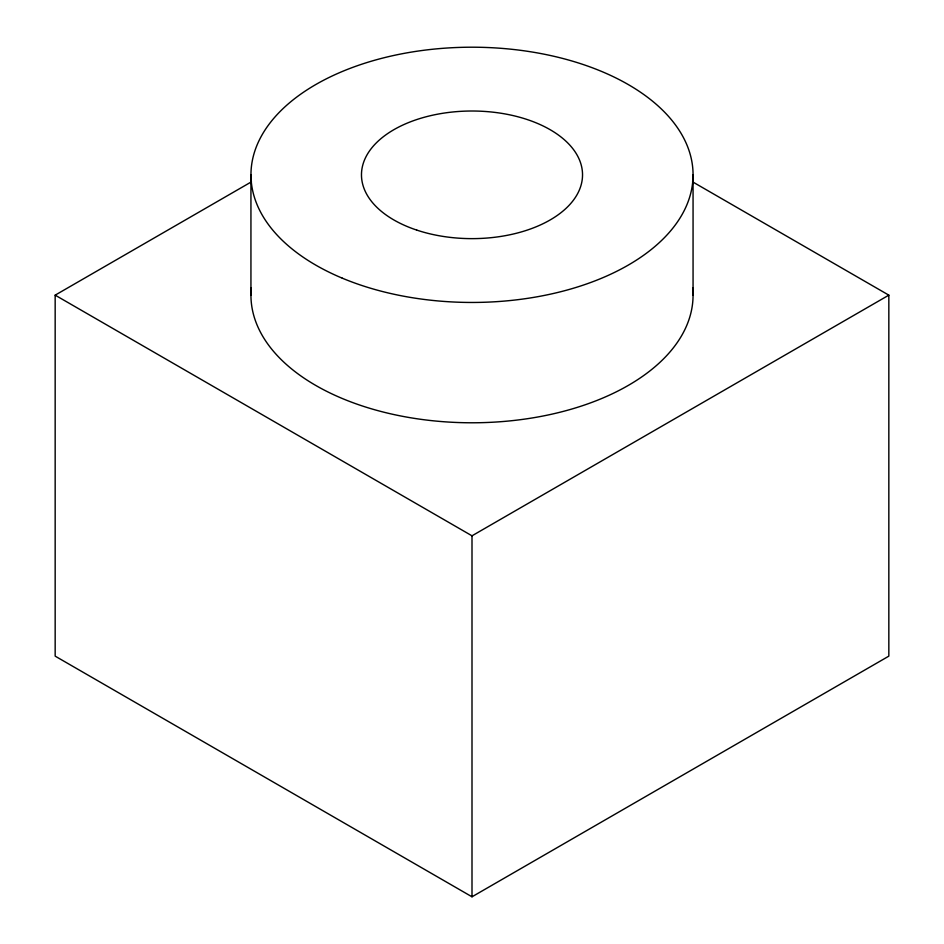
<?xml version="1.0" encoding="UTF-8"?>
<svg xmlns="http://www.w3.org/2000/svg" width="944" height="944" viewBox="0 0 944 944"><rect width="100%" height="100%" fill="white"/><g stroke="black" fill="none" stroke-linecap="round" stroke-linejoin="round"><path stroke-width="1.42" d="M692.53 181.814L888.835 295.153L888.835 656.139L472 896.8L55.165 656.139L55.165 295.153L251.47 181.814M55.165 295.153L472 535.814L888.835 295.153M693.061 174.829L693.061 295.153M472 535.814L472 896.8M250.939 174.829L250.939 295.153M692.695 287.826A221.061 127.629 0 0 1 472 422.782A221.061 127.629 0 0 1 251.305 287.826M342.294 278.173A221.061 127.629 0 0 0 691.881 188.009A221.061 127.629 0 0 0 381.836 58.304A221.061 127.629 0 0 0 342.294 278.173M416.741 230.088A110.531 63.814 0 0 0 582.531 174.829A110.531 63.814 0 0 0 416.741 119.558A110.531 63.814 0 0 0 416.741 230.088"/></g></svg>
